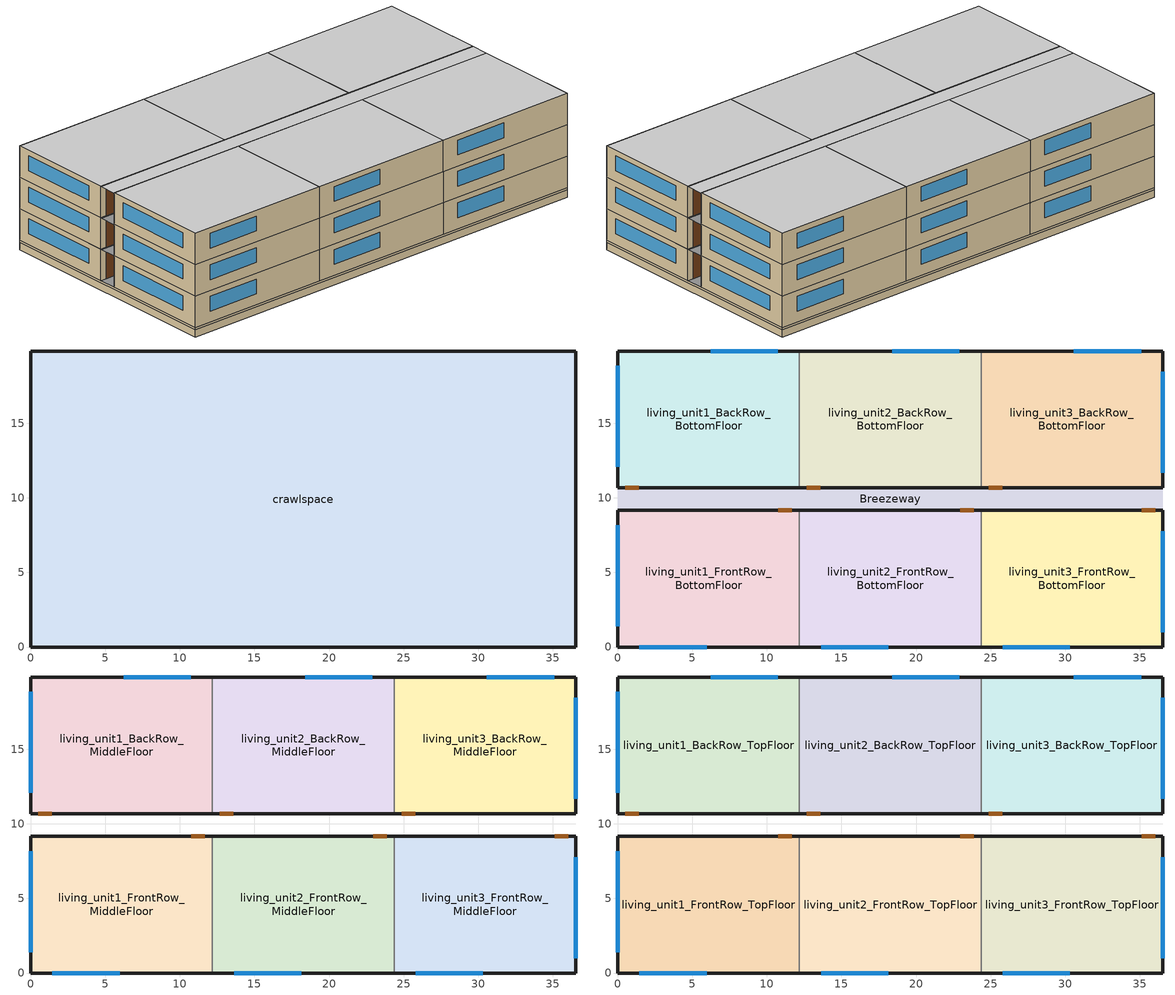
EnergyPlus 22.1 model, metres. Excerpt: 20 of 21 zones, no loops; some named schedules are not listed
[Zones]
crawlspace
 floor ground (Interior Floor): 36.54,0 0,0 0,19.82 36.54,19.82 z-0.61
 wall outside (Crawl Wall): 0,0 36.54,0 36.54,19.84 0,19.84 0,0 z0:0.15
 wall ground (Crawl Wall): 0,0 36.54,0 36.54,19.84 0,19.84 0,0 z-0.61:0
living_unit1_FrontRow_BottomFloor
 floor to crawlspace (Exterior Floor): 12.18,0 0,0 0,9.16 12.18,9.16 z0.15
 wall outside (Exterior Wall): 12.18,9.16 0,9.16 0,0 12.18,0 z0.15:2.74
 wall to living_unit2_FrontRow_BottomFloor (interiorwall): 12.18,0 12.18,9.16 z0.15:2.74
 window (Exterior Window): 1.46,0 5.96,0 / 0,8.16 0,1.41 z1.07:2.29
 door (Exterior Door): 11.68,9.16 10.76,9.16 z0.15:2.29
living_unit2_FrontRow_BottomFloor
 floor to crawlspace (Exterior Floor): 24.36,0 12.18,0 12.18,9.16 24.36,9.16 z0.15
 wall outside (Exterior Wall): 12.18,0 24.36,0 / 24.36,9.16 12.18,9.16 z0.15:2.74
 wall to living_unit3_FrontRow_BottomFloor (interiorwall): 24.36,0 24.36,9.16 z0.15:2.74
 window (Exterior Window): 13.64,0 18.14,0 z1.07:2.29
 door (Exterior Door): 23.86,9.16 22.94,9.16 z0.15:2.29
living_unit3_FrontRow_BottomFloor
 floor to crawlspace (Exterior Floor): 36.54,0 24.36,0 24.36,9.16 36.54,9.16 z0.15
 wall outside (Exterior Wall): 24.36,0 36.54,0 36.54,9.16 24.36,9.16 z0.15:2.74
 window (Exterior Window): 36.54,1 36.54,7.75 / 25.82,0 30.32,0 z1.07:2.29
 door (Exterior Door): 36.04,9.16 35.12,9.16 z0.15:2.29
living_unit1_BackRow_BottomFloor
 floor to crawlspace (Exterior Floor): 12.18,10.68 0,10.68 0,19.84 12.18,19.84 z0.15
 wall outside (Exterior Wall): 12.18,19.84 0,19.84 0,10.68 12.18,10.68 z0.15:2.74
 wall to living_unit2_BackRow_BottomFloor (interiorwall): 12.18,10.68 12.18,19.84 z0.15:2.74
 window (Exterior Window): 10.72,19.84 6.22,19.84 / 0,18.84 0,12.09 z1.07:2.29
 door (Exterior Door): 0.5,10.68 1.41,10.68 z0.15:2.29
living_unit2_BackRow_BottomFloor
 floor to crawlspace (Exterior Floor): 24.36,10.68 12.18,10.68 12.18,19.84 24.36,19.84 z0.15
 wall outside (Exterior Wall): 12.18,10.68 24.36,10.68 / 24.36,19.84 12.18,19.84 z0.15:2.74
 wall to living_unit3_BackRow_BottomFloor (interiorwall): 24.36,10.68 24.36,19.84 z0.15:2.74
 window (Exterior Window): 22.9,19.84 18.4,19.84 z1.07:2.29
 door (Exterior Door): 12.68,10.68 13.59,10.68 z0.15:2.29
living_unit3_BackRow_BottomFloor
 floor to crawlspace (Exterior Floor): 36.54,10.68 24.36,10.68 24.36,19.84 36.54,19.84 z0.15
 wall outside (Exterior Wall): 24.36,10.68 36.54,10.68 36.54,19.84 24.36,19.84 z0.15:2.74
 window (Exterior Window): 36.54,11.68 36.54,18.43 / 35.08,19.84 30.58,19.84 z1.07:2.29
 door (Exterior Door): 24.86,10.68 25.77,10.68 z0.15:2.29
Breezeway
 floor outside (Exterior Floor): 36.54,9.16 0,9.16 0,10.68 36.54,10.68 z0.15; 36.54,9.16 0,9.16 0,10.68 36.54,10.68 z2.74; 36.54,9.16 0,9.16 0,10.68 36.54,10.68 z5.33
 ceiling to attic (Interior Ceiling): 0,9.16 36.54,9.16 36.54,10.68 0,10.68 z7.92
living_unit1_FrontRow_MiddleFloor
 floor to living_unit1_FrontRow_BottomFloor (ceiling-floor-layer): 12.18,0 0,0 0,9.16 12.18,9.16 z2.74
 wall outside (Exterior Wall): 12.18,9.16 0,9.16 0,0 12.18,0 z2.74:5.33
 wall to living_unit2_FrontRow_MiddleFloor (interiorwall): 12.18,0 12.18,9.16 z2.74:5.33
 window (Exterior Window): 1.46,0 5.96,0 / 0,8.16 0,1.41 z3.66:4.88
 door (Exterior Door): 11.68,9.16 10.76,9.16 z2.74:4.88
living_unit2_FrontRow_MiddleFloor
 floor to living_unit2_FrontRow_BottomFloor (ceiling-floor-layer): 24.36,0 12.18,0 12.18,9.16 24.36,9.16 z2.74
 wall outside (Exterior Wall): 12.18,0 24.36,0 / 24.36,9.16 12.18,9.16 z2.74:5.33
 wall to living_unit3_FrontRow_MiddleFloor (interiorwall): 24.36,0 24.36,9.16 z2.74:5.33
 window (Exterior Window): 13.64,0 18.14,0 z3.66:4.88
 door (Exterior Door): 23.86,9.16 22.94,9.16 z2.74:4.88
living_unit3_FrontRow_MiddleFloor
 floor to living_unit3_FrontRow_BottomFloor (ceiling-floor-layer): 36.54,0 24.36,0 24.36,9.16 36.54,9.16 z2.74
 wall outside (Exterior Wall): 24.36,0 36.54,0 36.54,9.16 24.36,9.16 z2.74:5.33
 window (Exterior Window): 36.54,1 36.54,7.75 / 25.82,0 30.32,0 z3.66:4.88
 door (Exterior Door): 36.04,9.16 35.12,9.16 z2.74:4.88
living_unit1_BackRow_MiddleFloor
 floor to living_unit1_BackRow_BottomFloor (ceiling-floor-layer): 12.18,10.68 0,10.68 0,19.84 12.18,19.84 z2.74
 wall outside (Exterior Wall): 12.18,19.84 0,19.84 0,10.68 12.18,10.68 z2.74:5.33
 wall to living_unit2_BackRow_MiddleFloor (interiorwall): 12.18,10.68 12.18,19.84 z2.74:5.33
 window (Exterior Window): 10.72,19.84 6.22,19.84 / 0,18.84 0,12.09 z3.66:4.88
 door (Exterior Door): 0.5,10.68 1.41,10.68 z2.74:4.88
living_unit2_BackRow_MiddleFloor
 floor to living_unit2_BackRow_BottomFloor (ceiling-floor-layer): 24.36,10.68 12.18,10.68 12.18,19.84 24.36,19.84 z2.74
 wall outside (Exterior Wall): 12.18,10.68 24.36,10.68 / 24.36,19.84 12.18,19.84 z2.74:5.33
 wall to living_unit3_BackRow_MiddleFloor (interiorwall): 24.36,10.68 24.36,19.84 z2.74:5.33
 window (Exterior Window): 22.9,19.84 18.4,19.84 z3.66:4.88
 door (Exterior Door): 12.68,10.68 13.59,10.68 z2.74:4.88
living_unit3_BackRow_MiddleFloor
 floor to living_unit3_BackRow_BottomFloor (ceiling-floor-layer): 36.54,10.68 24.36,10.68 24.36,19.84 36.54,19.84 z2.74
 wall outside (Exterior Wall): 24.36,10.68 36.54,10.68 36.54,19.84 24.36,19.84 z2.74:5.33
 window (Exterior Window): 36.54,11.68 36.54,18.43 / 35.08,19.84 30.58,19.84 z3.66:4.88
 door (Exterior Door): 24.86,10.68 25.77,10.68 z2.74:4.88
living_unit3_BackRow_TopFloor
 floor to living_unit3_BackRow_MiddleFloor (ceiling-floor-layer): 36.54,10.68 24.36,10.68 24.36,19.84 36.54,19.84 z5.33
 wall outside (Exterior Wall): 24.36,10.68 36.54,10.68 36.54,19.84 24.36,19.84 z5.33:7.92
 wall to living_unit2_BackRow_TopFloor (interiorwall): 24.36,19.84 24.36,10.68 z5.33:7.92
 window (Exterior Window): 36.54,11.68 36.54,18.43 / 35.08,19.84 30.58,19.84 z6.25:7.47
 door (Exterior Door): 24.86,10.68 25.77,10.68 z5.33:7.47
 ceiling to attic (Interior Ceiling): 24.36,10.68 36.54,10.68 36.54,19.84 24.36,19.84 z7.92
living_unit3_FrontRow_TopFloor
 floor to living_unit3_FrontRow_MiddleFloor (ceiling-floor-layer): 36.54,0 24.36,0 24.36,9.16 36.54,9.16 z5.33
 wall outside (Exterior Wall): 24.36,0 36.54,0 36.54,9.16 24.36,9.16 z5.33:7.92
 wall to living_unit2_FrontRow_TopFloor (interiorwall): 24.36,9.16 24.36,0 z5.33:7.92
 window (Exterior Window): 36.54,1 36.54,7.75 / 25.82,0 30.32,0 z6.25:7.47
 door (Exterior Door): 36.04,9.16 35.12,9.16 z5.33:7.47
 ceiling to attic (Interior Ceiling): 24.36,0 36.54,0 36.54,9.16 24.36,9.16 z7.92
living_unit1_FrontRow_TopFloor
 floor to living_unit1_FrontRow_MiddleFloor (ceiling-floor-layer): 12.18,0 0,0 0,9.16 12.18,9.16 z5.33
 wall outside (Exterior Wall): 12.18,9.16 0,9.16 0,0 12.18,0 z5.33:7.92
 wall to living_unit2_FrontRow_TopFloor (interiorwall): 12.18,0 12.18,9.16 z5.33:7.92
 window (Exterior Window): 1.46,0 5.96,0 / 0,8.16 0,1.41 z6.25:7.47
 door (Exterior Door): 11.68,9.16 10.76,9.16 z5.33:7.47
 ceiling to attic (Interior Ceiling): 0,0 12.18,0 12.18,9.16 0,9.16 z7.92
living_unit2_BackRow_TopFloor
 floor to living_unit2_BackRow_MiddleFloor (ceiling-floor-layer): 24.36,10.68 12.18,10.68 12.18,19.84 24.36,19.84 z5.33
 wall outside (Exterior Wall): 12.18,10.68 24.36,10.68 / 24.36,19.84 12.18,19.84 z5.33:7.92
 wall to living_unit1_BackRow_TopFloor (interiorwall): 12.18,19.84 12.18,10.68 z5.33:7.92
 window (Exterior Window): 22.9,19.84 18.4,19.84 z6.25:7.47
 door (Exterior Door): 12.68,10.68 13.59,10.68 z5.33:7.47
 ceiling to attic (Interior Ceiling): 12.18,10.68 24.36,10.68 24.36,19.84 12.18,19.84 z7.92
living_unit2_FrontRow_TopFloor
 floor to living_unit2_FrontRow_MiddleFloor (ceiling-floor-layer): 24.36,0 12.18,0 12.18,9.16 24.36,9.16 z5.33
 wall outside (Exterior Wall): 12.18,0 24.36,0 / 24.36,9.16 12.18,9.16 z5.33:7.92
 window (Exterior Window): 13.64,0 18.14,0 z6.25:7.47
 door (Exterior Door): 23.86,9.16 22.94,9.16 z5.33:7.47
 ceiling to attic (Interior Ceiling): 12.18,0 24.36,0 24.36,9.16 12.18,9.16 z7.92
living_unit1_BackRow_TopFloor
 floor to living_unit1_BackRow_BottomFloor (ceiling-floor-layer): 12.18,10.68 0,10.68 0,19.84 12.18,19.84 z5.33
 wall outside (Exterior Wall): 12.18,19.84 0,19.84 0,10.68 12.18,10.68 z5.33:7.92
 window (Exterior Window): 10.72,19.84 6.22,19.84 / 0,18.84 0,12.09 z6.25:7.47
 door (Exterior Door): 0.5,10.68 1.41,10.68 z5.33:7.47
 ceiling to attic (Interior Ceiling): 0,10.68 12.18,10.68 12.18,19.84 0,19.84 z7.92
[Building]
US+MF+CZ7+elecres+crawlspace+IECC_2021: North Axis {deg}=0; Terrain=Suburbs; Loads Convergence Tolerance Value {W}=0.04; Temperature Convergence Tolerance Value {deltaC}=0.4; Solar Distribution=FullExterior; Maximum Number of Warmup Days=25; Minimum Number of Warmup Days=6
[Site:WaterMainsTemperature]
Calculation Method=Correlation; Annual Average Outdoor Air Temperature {C}=3.29167; Maximum Difference In Monthly Average Outdoor Air Temperatures {deltaC}=36.6
[Site:Location]
Location=Montreal-Trudeau.Intl.AP_QC_CAN Design_Conditions; Latitude {N+ S-}=45.47; Longitude {W- E+}=-73.75; Time Zone Relative to GMT {GMT+/-}=-5; Elevation {m}=36
[SizingPeriod:DesignDay]
Montreal-Trudeau.Intl.AP Ann Hum_n 99.6% Condns DP=>MCDB: Month=1; Day of Month=21; Day Type=WinterDesignDay; Maximum Dry-Bulb Temperature {C}=-22.1; Daily Dry-Bulb Temperature Range {C}=0; Dry-Bulb Temperature Range Modifier Type=DefaultMultipliers; Humidity Condition Type=Dewpoint; Dewpoint at Maximum Dry-Bulb {C}=-29.5; Barometric Pressure {Pa}=100893; Wind Speed {m/s} design conditions vs. traditional 6.71 m/s (15 mph)=4.3; Wind Direction {Degrees; N=0, S=180}=260; Rain {Yes/No}=No; Snow on ground {Yes/No}=No; Daylight Savings Time Indicator=No; Solar Model Indicator=ASHRAEClearSky; Clearness {0.0 to 1.1}=0
[Material]
Name | Roughness | Thickness {m} | Conductivity {W/m-K} | Density {kg/m3} | Specific Heat {J/kg-K} | Thermal Absorptance | Solar Absorptance | Visible Absorptance
sheathing_consol_layer | Rough | 0.031115 | 0.035329 | 20.1 | 1465.415
ceil_consol_layer | Rough | 0.566491 | 0.0617176 | 41.9286 | 776.251
floor_consol_layer | Rough | 0.28575 | 0.0499577 | 55.074 | 916.9311
wall_consol_layer | Rough | 0.1397 | 0.057165 | 120.801 | 1036.26
Concrete_4in | Rough | 0.101498 | 1.312098 | 2242.8 | 465.2
syn_stucco | MediumSmooth | 0.003048 | 8.65E-02 | 400 | 878.64
Drywall_1/2in | MediumSmooth | 0.0127 | 0.16009 | 800.923 | 1087.84
OSB_5/8in | MediumSmooth | 0.015875 | 0.1163 | 544.627 | 1213.36
OSB_7/16in | MediumSmooth | 0.0111125 | 0.1163 | 544.627 | 1213.36
Plywood_3/4in | Rough | 0.01905 | 0.115458 | 544.68 | 674.54 | 0.9 | 0.7 | 0.7
Lumber_2x4 | Rough | 0.0890016 | 0.115458 | 512.64 | 767.58 | 0.9 | 0.7 | 0.7
Carpet_n_pad | MediumSmooth | 0.0254001 | 0.0601314 | 32.0369 | 836.8 | 0.9 | 0.7 | 0.7
door_const | Smooth | 0.0422696 | 0.0720096 | 512.64 | 767.58
[Construction]
Exterior Wall: syn_stucco, sheathing_consol_layer, OSB_7/16in, wall_consol_layer, Drywall_1/2in
ceiling-floor-layer: Lumber_2x4
Exterior Floor: floor_consol_layer, Plywood_3/4in, Carpet_n_pad
Interior Floor: Plywood_3/4in, Carpet_n_pad
Interior Ceiling: ceil_consol_layer, Drywall_1/2in
interiorwall: Drywall_1/2in, OSB_5/8in, Drywall_1/2in
Exterior Window: Glass
Exterior Door: door_const
window_w_blinds: Glass, int_blind
crawl wall: Concrete_4in
[WindowMaterial:SimpleGlazingSystem]
Glass: U-Factor {W/m2-K}=1.70358; Solar Heat Gain Coefficient=0.3344; Visible Transmittance=0.88
[WindowMaterial:Blind]
int_blind: Slat Orientation=Horizontal; Slat Width {m}=0.025; Slat Separation {m}=0.01875; Slat Thickness {m}=0.001; Slat Angle {deg}=45; Slat Conductivity {W/m-K}=221; Slat Beam Solar Transmittance=0; Front Side Slat Beam Solar Reflectance=0.5; Back Side Slat Beam Solar Reflectance=0.5; Slat Diffuse Solar Transmittance=0; Front Side Slat Diffuse Solar Reflectance=0.5; Back Side Slat Diffuse Solar Reflectance=0.5; Slat Beam Visible Transmittance=0; Front Side Slat Beam Visible Reflectance=0.5; Back Side Slat Beam Visible Reflectance=0.5; Slat Diffuse Visible Transmittance=0; Front Side Slat Diffuse Visible Reflectance=0.5; Back Side Slat Diffuse Visible Reflectance=0.5; Slat Infrared Hemispherical Transmittance=0; Front Side Slat Infrared Hemispherical Emissivity=0.9; Back Side Slat Infrared Hemispherical Emissivity=0.9; Blind to Glass Distance {m}=0.05; Blind Top Opening Multiplier=0.5; Blind Bottom Opening Multiplier=0.5; Blind Left Side Opening Multiplier=0.5; Blind Right Side Opening Multiplier=0.5
[Zone] Multiplier=1
crawlspace; Breezeway; living_unit1_FrontRow_BottomFloor; living_unit2_FrontRow_BottomFloor; living_unit3_FrontRow_BottomFloor; living_unit1_BackRow_BottomFloor; living_unit2_BackRow_BottomFloor; living_unit3_BackRow_BottomFloor; living_unit1_FrontRow_MiddleFloor; living_unit2_FrontRow_MiddleFloor; living_unit3_FrontRow_MiddleFloor; living_unit1_BackRow_MiddleFloor; living_unit2_BackRow_MiddleFloor; living_unit3_BackRow_MiddleFloor; living_unit3_BackRow_TopFloor; living_unit3_FrontRow_TopFloor; living_unit1_FrontRow_TopFloor; living_unit2_BackRow_TopFloor; living_unit2_FrontRow_TopFloor; living_unit1_BackRow_TopFloor
[WindowShadingControl] Shading Type=InteriorBlind; Construction with Shading=window_w_blinds; Shading Control Type=OnIfScheduleAllows; Schedule=shading_2012iecc; Shading Control Is Scheduled=Yes; Glare Control Is Active=No; Multiple Surface Control Type=Sequential
Name | Zone | Fenestration Surface 1 | Fenestration Surface 2 | Fenestration Surface 3
Shades-living_unit1_FRONTROW_BOTTOMFLOOR | LIVING_UNIT1_FRONTROW_BOTTOMFLOOR | Window_ldf_unit1_FrontRow_BottomFloor
Shades-living_unit2_FRONTROW_BOTTOMFLOOR | LIVING_UNIT2_FRONTROW_BOTTOMFLOOR | Window_ldf_unit2_FrontRow_BottomFloor
Shades-living_unit3_FRONTROW_BOTTOMFLOOR | LIVING_UNIT3_FRONTROW_BOTTOMFLOOR | Window_sdr_unit3_FrontRow_BottomFloor | Window_sdl_unit3_FrontRow_BottomFloor | Window_ldf_unit3_FrontRow_BottomFloor
Shades-living_unit1_BACKROW_BOTTOMFLOOR | LIVING_UNIT1_BACKROW_BOTTOMFLOOR | Window_ldb_unit1_BackRow_BottomFloor
Shades-living_unit2_BACKROW_BOTTOMFLOOR | LIVING_UNIT2_BACKROW_BOTTOMFLOOR | Window_ldb_unit2_BackRow_BottomFloor
Shades-living_unit3_BACKROW_BOTTOMFLOOR | LIVING_UNIT3_BACKROW_BOTTOMFLOOR | Window_sdr_unit3_BackRow_BottomFloor | Window_sdl_unit3_BackRow_BottomFloor | Window_ldb_unit3_BackRow_BottomFloor
Shades-living_unit1_FRONTROW_MIDDLEFLOOR | LIVING_UNIT1_FRONTROW_MIDDLEFLOOR | Window_ldf_unit1_FrontRow_MiddleFloor
Shades-living_unit2_FRONTROW_MIDDLEFLOOR | LIVING_UNIT2_FRONTROW_MIDDLEFLOOR | Window_ldf_unit2_FrontRow_MiddleFloor
Shades-living_unit3_FrontRow_MiddleFloor | LIVING_UNIT3_FrontRow_MiddleFloor | Window_sdr_unit3_FrontRow_MiddleFloor | Window_sdl_unit3_FrontRow_MiddleFloor | Window_ldf_unit3_FrontRow_MiddleFloor
Shades-living_unit1_BackRow_MiddleFloor | LIVING_UNIT1_BackRow_MiddleFloor | Window_ldb_unit1_BackRow_MiddleFloor
Shades-living_unit2_BackRow_MiddleFloor | LIVING_UNIT2_BackRow_MiddleFloor | Window_ldb_unit2_BackRow_MiddleFloor
Shades-living_unit3_BackRow_MiddleFloor | LIVING_UNIT3_BackRow_MiddleFloor | Window_sdr_unit3_BackRow_MiddleFloor | Window_sdl_unit3_BackRow_MiddleFloor | Window_ldb_unit3_BackRow_MiddleFloor
Shades-living_unit1_FrontRow_TopFloor | LIVING_UNIT1_FrontRow_TopFloor | Window_ldf_unit1_FrontRow_TopFloor
Shades-living_unit2_FrontRow_TopFloor | LIVING_UNIT2_FrontRow_TopFloor | Window_ldf_unit2_FrontRow_TopFloor
Shades-living_unit3_FrontRow_TopFloor | LIVING_UNIT3_FrontRow_TopFloor | Window_sdr_unit3_FrontRow_TopFloor | Window_sdl_unit3_FrontRow_TopFloor | Window_ldf_unit3_FrontRow_TopFloor
Shades-living_unit1_BackRow_TopFloor | LIVING_UNIT1_BackRow_TopFloor | Window_ldb_unit1_BackRow_TopFloor
Shades-living_unit2_BackRow_TopFloor | LIVING_UNIT2_BackRow_TopFloor | Window_ldb_unit2_BackRow_TopFloor
Shades-living_unit3_BackRow_TopFloor | LIVING_UNIT3_BackRow_TopFloor | Window_sdr_unit3_BackRow_TopFloor | Window_sdl_unit3_BackRow_TopFloor | Window_ldb_unit3_BackRow_TopFloor
[ElectricEquipment]
Name | Zone or ZoneList or Space or SpaceList | Schedule | Design Level Calculation Method | Design Level {W} | Fraction Latent | Fraction Radiant | Fraction Lost | Watts per Zone Floor Area {W/m2}
dishwasher1_FrontRow_BottomFloor | living_unit1_FrontRow_BottomFloor | DishWasher | EquipmentLevel | 54.7543 | 0.15 | 0.6 | 0.25
refrigerator1_FrontRow_BottomFloor | living_unit1_FrontRow_BottomFloor | Refrigerator | EquipmentLevel | 91.0576 | 0 | 1 | 0
clotheswasher1_FrontRow_BottomFloor | living_unit1_FrontRow_BottomFloor | ClothesWasher | EquipmentLevel | 23.732 | 0 | 0.8 | 0.2
electric_dryer1_FrontRow_BottomFloor | living_unit1_FrontRow_BottomFloor | ClothesDryer | EquipmentLevel | 177.596 | 0.05 | 0.15 | 0.8
electric_range1_FrontRow_BottomFloor | living_unit1_FrontRow_BottomFloor | CookingRange | EquipmentLevel | 206.727 | 0.3 | 0.4 | 0.3
television1_FrontRow_BottomFloor | living_unit1_FrontRow_BottomFloor | InteriorLighting | EquipmentLevel | 0 | 0 | 1 | 0
electric_mels1_FrontRow_BottomFloor | living_unit1_FrontRow_BottomFloor | MiscPlugLoad | EquipmentLevel | 440.553 | 0.06 | 0.69 | 0.25
IECC_Adj1_FrontRow_BottomFloor | living_unit1_FrontRow_BottomFloor | MiscPlugLoad | Watts/Area |  | 0.062439 | 0.411909 | 0.251045 | 0.262109
dishwasher2_FrontRow_BottomFloor | living_unit2_FrontRow_BottomFloor | DishWasher | EquipmentLevel | 54.7543 | 0.15 | 0.6 | 0.25
refrigerator2_FrontRow_BottomFloor | living_unit2_FrontRow_BottomFloor | Refrigerator | EquipmentLevel | 91.0576 | 0 | 1 | 0
clotheswasher2_FrontRow_BottomFloor | living_unit2_FrontRow_BottomFloor | ClothesWasher | EquipmentLevel | 23.732 | 0 | 0.8 | 0.2
electric_dryer2_FrontRow_BottomFloor | living_unit2_FrontRow_BottomFloor | ClothesDryer | EquipmentLevel | 177.596 | 0.05 | 0.15 | 0.8
electric_range2_FrontRow_BottomFloor | living_unit2_FrontRow_BottomFloor | CookingRange | EquipmentLevel | 206.727 | 0.3 | 0.4 | 0.3
television2_FrontRow_BottomFloor | living_unit2_FrontRow_BottomFloor | InteriorLighting | EquipmentLevel | 0 | 0 | 1 | 0
electric_mels2_FrontRow_BottomFloor | living_unit2_FrontRow_BottomFloor | MiscPlugLoad | EquipmentLevel | 440.553 | 0.06 | 0.69 | 0.25
IECC_Adj2_FrontRow_BottomFloor | living_unit2_FrontRow_BottomFloor | MiscPlugLoad | Watts/Area |  | 0.062439 | 0.411909 | 0.251045 | 0.262109
dishwasher3_FrontRow_BottomFloor | living_unit3_FrontRow_BottomFloor | DishWasher | EquipmentLevel | 54.7543 | 0.15 | 0.6 | 0.25
refrigerator3_FrontRow_BottomFloor | living_unit3_FrontRow_BottomFloor | Refrigerator | EquipmentLevel | 91.0576 | 0 | 1 | 0
clotheswasher3_FrontRow_BottomFloor | living_unit3_FrontRow_BottomFloor | ClothesWasher | EquipmentLevel | 23.732 | 0 | 0.8 | 0.2
electric_dryer3_FrontRow_BottomFloor | living_unit3_FrontRow_BottomFloor | ClothesDryer | EquipmentLevel | 177.596 | 0.05 | 0.15 | 0.8
electric_range3_FrontRow_BottomFloor | living_unit3_FrontRow_BottomFloor | CookingRange | EquipmentLevel | 206.727 | 0.3 | 0.4 | 0.3
television3_FrontRow_BottomFloor | living_unit3_FrontRow_BottomFloor | InteriorLighting | EquipmentLevel | 0 | 0 | 1 | 0
electric_mels3_FrontRow_BottomFloor | living_unit3_FrontRow_BottomFloor | MiscPlugLoad | EquipmentLevel | 440.553 | 0.06 | 0.69 | 0.25
IECC_Adj3_FrontRow_BottomFloor | living_unit3_FrontRow_BottomFloor | MiscPlugLoad | Watts/Area |  | 0.062439 | 0.411909 | 0.251045 | 0.262109
dishwasher1_BackRow_BottomFloor | living_unit1_BackRow_BottomFloor | DishWasher | EquipmentLevel | 54.7543 | 0.15 | 0.6 | 0.25
refrigerator1_BackRow_BottomFloor | living_unit1_BackRow_BottomFloor | Refrigerator | EquipmentLevel | 91.0576 | 0 | 1 | 0
clotheswasher1_BackRow_BottomFloor | living_unit1_BackRow_BottomFloor | ClothesWasher | EquipmentLevel | 23.732 | 0 | 0.8 | 0.2
electric_dryer1_BackRow_BottomFloor | living_unit1_BackRow_BottomFloor | ClothesDryer | EquipmentLevel | 177.596 | 0.05 | 0.15 | 0.8
electric_range1_BackRow_BottomFloor | living_unit1_BackRow_BottomFloor | CookingRange | EquipmentLevel | 206.727 | 0.3 | 0.4 | 0.3
television1_BackRow_BottomFloor | living_unit1_BackRow_BottomFloor | InteriorLighting | EquipmentLevel | 0 | 0 | 1 | 0
electric_mels1_BackRow_BottomFloor | living_unit1_BackRow_BottomFloor | MiscPlugLoad | EquipmentLevel | 440.553 | 0.06 | 0.69 | 0.25
IECC_Adj1_BackRow_BottomFloor | living_unit1_BackRow_BottomFloor | MiscPlugLoad | Watts/Area |  | 0.062439 | 0.411909 | 0.251045 | 0.262109
dishwasher2_BackRow_BottomFloor | living_unit2_BackRow_BottomFloor | DishWasher | EquipmentLevel | 54.7543 | 0.15 | 0.6 | 0.25
refrigerator2_BackRow_BottomFloor | living_unit2_BackRow_BottomFloor | Refrigerator | EquipmentLevel | 91.0576 | 0 | 1 | 0
clotheswasher2_BackRow_BottomFloor | living_unit2_BackRow_BottomFloor | ClothesWasher | EquipmentLevel | 23.732 | 0 | 0.8 | 0.2
electric_dryer2_BackRow_BottomFloor | living_unit2_BackRow_BottomFloor | ClothesDryer | EquipmentLevel | 177.596 | 0.05 | 0.15 | 0.8
electric_range2_BackRow_BottomFloor | living_unit2_BackRow_BottomFloor | CookingRange | EquipmentLevel | 206.727 | 0.3 | 0.4 | 0.3
television2_BackRow_BottomFloor | living_unit2_BackRow_BottomFloor | InteriorLighting | EquipmentLevel | 0 | 0 | 1 | 0
electric_mels2_BackRow_BottomFloor | living_unit2_BackRow_BottomFloor | MiscPlugLoad | EquipmentLevel | 440.553 | 0.06 | 0.69 | 0.25
IECC_Adj2_BackRow_BottomFloor | living_unit2_BackRow_BottomFloor | MiscPlugLoad | Watts/Area |  | 0.062439 | 0.411909 | 0.251045 | 0.262109
dishwasher3_BackRow_BottomFloor | living_unit3_BackRow_BottomFloor | DishWasher | EquipmentLevel | 54.7543 | 0.15 | 0.6 | 0.25
refrigerator3_BackRow_BottomFloor | living_unit3_BackRow_BottomFloor | Refrigerator | EquipmentLevel | 91.0576 | 0 | 1 | 0
clotheswasher3_BackRow_BottomFloor | living_unit3_BackRow_BottomFloor | ClothesWasher | EquipmentLevel | 23.732 | 0 | 0.8 | 0.2
electric_dryer3_BackRow_BottomFloor | living_unit3_BackRow_BottomFloor | ClothesDryer | EquipmentLevel | 177.596 | 0.05 | 0.15 | 0.8
electric_range3_BackRow_BottomFloor | living_unit3_BackRow_BottomFloor | CookingRange | EquipmentLevel | 206.727 | 0.3 | 0.4 | 0.3
television3_BackRow_BottomFloor | living_unit3_BackRow_BottomFloor | InteriorLighting | EquipmentLevel | 0 | 0 | 1 | 0
electric_mels3_BackRow_BottomFloor | living_unit3_BackRow_BottomFloor | MiscPlugLoad | EquipmentLevel | 440.553 | 0.06 | 0.69 | 0.25
IECC_Adj3_BackRow_BottomFloor | living_unit3_BackRow_BottomFloor | MiscPlugLoad | Watts/Area |  | 0.062439 | 0.411909 | 0.251045 | 0.262109
dishwasher1_FrontRow_MiddleFloor | living_unit1_FrontRow_MiddleFloor | DishWasher | EquipmentLevel | 54.7543 | 0.15 | 0.6 | 0.25
refrigerator1_FrontRow_MiddleFloor | living_unit1_FrontRow_MiddleFloor | Refrigerator | EquipmentLevel | 91.0576 | 0 | 1 | 0
clotheswasher1_FrontRow_MiddleFloor | living_unit1_FrontRow_MiddleFloor | ClothesWasher | EquipmentLevel | 23.732 | 0 | 0.8 | 0.2
electric_dryer1_FrontRow_MiddleFloor | living_unit1_FrontRow_MiddleFloor | ClothesDryer | EquipmentLevel | 177.596 | 0.05 | 0.15 | 0.8
electric_range1_FrontRow_MiddleFloor | living_unit1_FrontRow_MiddleFloor | CookingRange | EquipmentLevel | 206.727 | 0.3 | 0.4 | 0.3
television1_FrontRow_MiddleFloor | living_unit1_FrontRow_MiddleFloor | InteriorLighting | EquipmentLevel | 0 | 0 | 1 | 0
electric_mels1_FrontRow_MiddleFloor | living_unit1_FrontRow_MiddleFloor | MiscPlugLoad | EquipmentLevel | 440.553 | 0.06 | 0.69 | 0.25
IECC_Adj1_FrontRow_MiddleFloor | living_unit1_FrontRow_MiddleFloor | MiscPlugLoad | Watts/Area |  | 0.062439 | 0.411909 | 0.251045 | 0.262109
dishwasher2_FrontRow_MiddleFloor | living_unit2_FrontRow_MiddleFloor | DishWasher | EquipmentLevel | 54.7543 | 0.15 | 0.6 | 0.25
refrigerator2_FrontRow_MiddleFloor | living_unit2_FrontRow_MiddleFloor | Refrigerator | EquipmentLevel | 91.0576 | 0 | 1 | 0
clotheswasher2_FrontRow_MiddleFloor | living_unit2_FrontRow_MiddleFloor | ClothesWasher | EquipmentLevel | 23.732 | 0 | 0.8 | 0.2
electric_dryer2_FrontRow_MiddleFloor | living_unit2_FrontRow_MiddleFloor | ClothesDryer | EquipmentLevel | 177.596 | 0.05 | 0.15 | 0.8
electric_range2_FrontRow_MiddleFloor | living_unit2_FrontRow_MiddleFloor | CookingRange | EquipmentLevel | 206.727 | 0.3 | 0.4 | 0.3
television2_FrontRow_MiddleFloor | living_unit2_FrontRow_MiddleFloor | InteriorLighting | EquipmentLevel | 0 | 0 | 1 | 0
electric_mels2_FrontRow_MiddleFloor | living_unit2_FrontRow_MiddleFloor | MiscPlugLoad | EquipmentLevel | 440.553 | 0.06 | 0.69 | 0.25
IECC_Adj2_FrontRow_MiddleFloor | living_unit2_FrontRow_MiddleFloor | MiscPlugLoad | Watts/Area |  | 0.062439 | 0.411909 | 0.251045 | 0.262109
dishwasher3_FrontRow_MiddleFloor | living_unit3_FrontRow_MiddleFloor | DishWasher | EquipmentLevel | 54.7543 | 0.15 | 0.6 | 0.25
refrigerator3_FrontRow_MiddleFloor | living_unit3_FrontRow_MiddleFloor | Refrigerator | EquipmentLevel | 91.0576 | 0 | 1 | 0
clotheswasher3_FrontRow_MiddleFloor | living_unit3_FrontRow_MiddleFloor | ClothesWasher | EquipmentLevel | 23.732 | 0 | 0.8 | 0.2
electric_dryer3_FrontRow_MiddleFloor | living_unit3_FrontRow_MiddleFloor | ClothesDryer | EquipmentLevel | 177.596 | 0.05 | 0.15 | 0.8
electric_range3_FrontRow_MiddleFloor | living_unit3_FrontRow_MiddleFloor | CookingRange | EquipmentLevel | 206.727 | 0.3 | 0.4 | 0.3
television3_FrontRow_MiddleFloor | living_unit3_FrontRow_MiddleFloor | InteriorLighting | EquipmentLevel | 0 | 0 | 1 | 0
electric_mels3_FrontRow_MiddleFloor | living_unit3_FrontRow_MiddleFloor | MiscPlugLoad | EquipmentLevel | 440.553 | 0.06 | 0.69 | 0.25
IECC_Adj3_FrontRow_MiddleFloor | living_unit3_FrontRow_MiddleFloor | MiscPlugLoad | Watts/Area |  | 0.062439 | 0.411909 | 0.251045 | 0.262109
dishwasher1_BackRow_MiddleFloor | living_unit1_BackRow_MiddleFloor | DishWasher | EquipmentLevel | 54.7543 | 0.15 | 0.6 | 0.25
refrigerator1_BackRow_MiddleFloor | living_unit1_BackRow_MiddleFloor | Refrigerator | EquipmentLevel | 91.0576 | 0 | 1 | 0
clotheswasher1_BackRow_MiddleFloor | living_unit1_BackRow_MiddleFloor | ClothesWasher | EquipmentLevel | 23.732 | 0 | 0.8 | 0.2
electric_dryer1_BackRow_MiddleFloor | living_unit1_BackRow_MiddleFloor | ClothesDryer | EquipmentLevel | 177.596 | 0.05 | 0.15 | 0.8
electric_range1_BackRow_MiddleFloor | living_unit1_BackRow_MiddleFloor | CookingRange | EquipmentLevel | 206.727 | 0.3 | 0.4 | 0.3
television1_BackRow_MiddleFloor | living_unit1_BackRow_MiddleFloor | InteriorLighting | EquipmentLevel | 0 | 0 | 1 | 0
electric_mels1_BackRow_MiddleFloor | living_unit1_BackRow_MiddleFloor | MiscPlugLoad | EquipmentLevel | 440.553 | 0.06 | 0.69 | 0.25
IECC_Adj1_BackRow_MiddleFloor | living_unit1_BackRow_MiddleFloor | MiscPlugLoad | Watts/Area |  | 0.062439 | 0.411909 | 0.251045 | 0.262109
dishwasher2_BackRow_MiddleFloor | living_unit2_BackRow_MiddleFloor | DishWasher | EquipmentLevel | 54.7543 | 0.15 | 0.6 | 0.25
refrigerator2_BackRow_MiddleFloor | living_unit2_BackRow_MiddleFloor | Refrigerator | EquipmentLevel | 91.0576 | 0 | 1 | 0
clotheswasher2_BackRow_MiddleFloor | living_unit2_BackRow_MiddleFloor | ClothesWasher | EquipmentLevel | 23.732 | 0 | 0.8 | 0.2
electric_dryer2_BackRow_MiddleFloor | living_unit2_BackRow_MiddleFloor | ClothesDryer | EquipmentLevel | 177.596 | 0.05 | 0.15 | 0.8
electric_range2_BackRow_MiddleFloor | living_unit2_BackRow_MiddleFloor | CookingRange | EquipmentLevel | 206.727 | 0.3 | 0.4 | 0.3
television2_BackRow_MiddleFloor | living_unit2_BackRow_MiddleFloor | InteriorLighting | EquipmentLevel | 0 | 0 | 1 | 0
electric_mels2_BackRow_MiddleFloor | living_unit2_BackRow_MiddleFloor | MiscPlugLoad | EquipmentLevel | 440.553 | 0.06 | 0.69 | 0.25
IECC_Adj2_BackRow_MiddleFloor | living_unit2_BackRow_MiddleFloor | MiscPlugLoad | Watts/Area |  | 0.062439 | 0.411909 | 0.251045 | 0.262109
dishwasher3_BackRow_MiddleFloor | living_unit3_BackRow_MiddleFloor | DishWasher | EquipmentLevel | 54.7543 | 0.15 | 0.6 | 0.25
refrigerator3_BackRow_MiddleFloor | living_unit3_BackRow_MiddleFloor | Refrigerator | EquipmentLevel | 91.0576 | 0 | 1 | 0
clotheswasher3_BackRow_MiddleFloor | living_unit3_BackRow_MiddleFloor | ClothesWasher | EquipmentLevel | 23.732 | 0 | 0.8 | 0.2
electric_dryer3_BackRow_MiddleFloor | living_unit3_BackRow_MiddleFloor | ClothesDryer | EquipmentLevel | 177.596 | 0.05 | 0.15 | 0.8
electric_range3_BackRow_MiddleFloor | living_unit3_BackRow_MiddleFloor | CookingRange | EquipmentLevel | 206.727 | 0.3 | 0.4 | 0.3
television3_BackRow_MiddleFloor | living_unit3_BackRow_MiddleFloor | InteriorLighting | EquipmentLevel | 0 | 0 | 1 | 0
electric_mels3_BackRow_MiddleFloor | living_unit3_BackRow_MiddleFloor | MiscPlugLoad | EquipmentLevel | 440.553 | 0.06 | 0.69 | 0.25
IECC_Adj3_BackRow_MiddleFloor | living_unit3_BackRow_MiddleFloor | MiscPlugLoad | Watts/Area |  | 0.062439 | 0.411909 | 0.251045 | 0.262109
dishwasher1_FrontRow_TopFloor | living_unit1_FrontRow_TopFloor | DishWasher | EquipmentLevel | 54.7543 | 0.15 | 0.6 | 0.25
refrigerator1_FrontRow_TopFloor | living_unit1_FrontRow_TopFloor | Refrigerator | EquipmentLevel | 91.0576 | 0 | 1 | 0
clotheswasher1_FrontRow_TopFloor | living_unit1_FrontRow_TopFloor | ClothesWasher | EquipmentLevel | 23.732 | 0 | 0.8 | 0.2
electric_dryer1_FrontRow_TopFloor | living_unit1_FrontRow_TopFloor | ClothesDryer | EquipmentLevel | 177.596 | 0.05 | 0.15 | 0.8
electric_range1_FrontRow_TopFloor | living_unit1_FrontRow_TopFloor | CookingRange | EquipmentLevel | 206.727 | 0.3 | 0.4 | 0.3
television1_FrontRow_TopFloor | living_unit1_FrontRow_TopFloor | InteriorLighting | EquipmentLevel | 0 | 0 | 1 | 0
electric_mels1_FrontRow_TopFloor | living_unit1_FrontRow_TopFloor | MiscPlugLoad | EquipmentLevel | 440.553 | 0.06 | 0.69 | 0.25
IECC_Adj1_FrontRow_TopFloor | living_unit1_FrontRow_TopFloor | MiscPlugLoad | Watts/Area |  | 0.062439 | 0.411909 | 0.251045 | 0.262109
dishwasher2_FrontRow_TopFloor | living_unit2_FrontRow_TopFloor | DishWasher | EquipmentLevel | 54.7543 | 0.15 | 0.6 | 0.25
refrigerator2_FrontRow_TopFloor | living_unit2_FrontRow_TopFloor | Refrigerator | EquipmentLevel | 91.0576 | 0 | 1 | 0
clotheswasher2_FrontRow_TopFloor | living_unit2_FrontRow_TopFloor | ClothesWasher | EquipmentLevel | 23.732 | 0 | 0.8 | 0.2
electric_dryer2_FrontRow_TopFloor | living_unit2_FrontRow_TopFloor | ClothesDryer | EquipmentLevel | 177.596 | 0.05 | 0.15 | 0.8
electric_range2_FrontRow_TopFloor | living_unit2_FrontRow_TopFloor | CookingRange | EquipmentLevel | 206.727 | 0.3 | 0.4 | 0.3
television2_FrontRow_TopFloor | living_unit2_FrontRow_TopFloor | InteriorLighting | EquipmentLevel | 0 | 0 | 1 | 0
electric_mels2_FrontRow_TopFloor | living_unit2_FrontRow_TopFloor | MiscPlugLoad | EquipmentLevel | 440.553 | 0.06 | 0.69 | 0.25
IECC_Adj2_FrontRow_TopFloor | living_unit2_FrontRow_TopFloor | MiscPlugLoad | Watts/Area |  | 0.062439 | 0.411909 | 0.251045 | 0.262109
dishwasher3_FrontRow_TopFloor | living_unit3_FrontRow_TopFloor | DishWasher | EquipmentLevel | 54.7543 | 0.15 | 0.6 | 0.25
refrigerator3_FrontRow_TopFloor | living_unit3_FrontRow_TopFloor | Refrigerator | EquipmentLevel | 91.0576 | 0 | 1 | 0
clotheswasher3_FrontRow_TopFloor | living_unit3_FrontRow_TopFloor | ClothesWasher | EquipmentLevel | 23.732 | 0 | 0.8 | 0.2
electric_dryer3_FrontRow_TopFloor | living_unit3_FrontRow_TopFloor | ClothesDryer | EquipmentLevel | 177.596 | 0.05 | 0.15 | 0.8
electric_range3_FrontRow_TopFloor | living_unit3_FrontRow_TopFloor | CookingRange | EquipmentLevel | 206.727 | 0.3 | 0.4 | 0.3
television3_FrontRow_TopFloor | living_unit3_FrontRow_TopFloor | InteriorLighting | EquipmentLevel | 0 | 0 | 1 | 0
electric_mels3_FrontRow_TopFloor | living_unit3_FrontRow_TopFloor | MiscPlugLoad | EquipmentLevel | 440.553 | 0.06 | 0.69 | 0.25
IECC_Adj3_FrontRow_TopFloor | living_unit3_FrontRow_TopFloor | MiscPlugLoad | Watts/Area |  | 0.062439 | 0.411909 | 0.251045 | 0.262109
dishwasher1_BackRow_TopFloor | living_unit1_BackRow_TopFloor | DishWasher | EquipmentLevel | 54.7543 | 0.15 | 0.6 | 0.25
refrigerator1_BackRow_TopFloor | living_unit1_BackRow_TopFloor | Refrigerator | EquipmentLevel | 91.0576 | 0 | 1 | 0
clotheswasher1_BackRow_TopFloor | living_unit1_BackRow_TopFloor | ClothesWasher | EquipmentLevel | 23.732 | 0 | 0.8 | 0.2
electric_dryer1_BackRow_TopFloor | living_unit1_BackRow_TopFloor | ClothesDryer | EquipmentLevel | 177.596 | 0.05 | 0.15 | 0.8
electric_range1_BackRow_TopFloor | living_unit1_BackRow_TopFloor | CookingRange | EquipmentLevel | 206.727 | 0.3 | 0.4 | 0.3
television1_BackRow_TopFloor | living_unit1_BackRow_TopFloor | InteriorLighting | EquipmentLevel | 0 | 0 | 1 | 0
electric_mels1_BackRow_TopFloor | living_unit1_BackRow_TopFloor | MiscPlugLoad | EquipmentLevel | 440.553 | 0.06 | 0.69 | 0.25
IECC_Adj1_BackRow_TopFloor | living_unit1_BackRow_TopFloor | MiscPlugLoad | Watts/Area |  | 0.062439 | 0.411909 | 0.251045 | 0.262109
dishwasher2_BackRow_TopFloor | living_unit2_BackRow_TopFloor | DishWasher | EquipmentLevel | 54.7543 | 0.15 | 0.6 | 0.25
refrigerator2_BackRow_TopFloor | living_unit2_BackRow_TopFloor | Refrigerator | EquipmentLevel | 91.0576 | 0 | 1 | 0
clotheswasher2_BackRow_TopFloor | living_unit2_BackRow_TopFloor | ClothesWasher | EquipmentLevel | 23.732 | 0 | 0.8 | 0.2
electric_dryer2_BackRow_TopFloor | living_unit2_BackRow_TopFloor | ClothesDryer | EquipmentLevel | 177.596 | 0.05 | 0.15 | 0.8
electric_range2_BackRow_TopFloor | living_unit2_BackRow_TopFloor | CookingRange | EquipmentLevel | 206.727 | 0.3 | 0.4 | 0.3
television2_BackRow_TopFloor | living_unit2_BackRow_TopFloor | InteriorLighting | EquipmentLevel | 0 | 0 | 1 | 0
electric_mels2_BackRow_TopFloor | living_unit2_BackRow_TopFloor | MiscPlugLoad | EquipmentLevel | 440.553 | 0.06 | 0.69 | 0.25
IECC_Adj2_BackRow_TopFloor | living_unit2_BackRow_TopFloor | MiscPlugLoad | Watts/Area |  | 0.062439 | 0.411909 | 0.251045 | 0.262109
dishwasher3_BackRow_TopFloor | living_unit3_BackRow_TopFloor | DishWasher | EquipmentLevel | 54.7543 | 0.15 | 0.6 | 0.25
refrigerator3_BackRow_TopFloor | living_unit3_BackRow_TopFloor | Refrigerator | EquipmentLevel | 91.0576 | 0 | 1 | 0
clotheswasher3_BackRow_TopFloor | living_unit3_BackRow_TopFloor | ClothesWasher | EquipmentLevel | 23.732 | 0 | 0.8 | 0.2
electric_dryer3_BackRow_TopFloor | living_unit3_BackRow_TopFloor | ClothesDryer | EquipmentLevel | 177.596 | 0.05 | 0.15 | 0.8
electric_range3_BackRow_TopFloor | living_unit3_BackRow_TopFloor | CookingRange | EquipmentLevel | 206.727 | 0.3 | 0.4 | 0.3
television3_BackRow_TopFloor | living_unit3_BackRow_TopFloor | InteriorLighting | EquipmentLevel | 0 | 0 | 1 | 0
electric_mels3_BackRow_TopFloor | living_unit3_BackRow_TopFloor | MiscPlugLoad | EquipmentLevel | 440.553 | 0.06 | 0.69 | 0.25
IECC_Adj3_BackRow_TopFloor | living_unit3_BackRow_TopFloor | MiscPlugLoad | Watts/Area |  | 0.062439 | 0.411909 | 0.251045 | 0.262109
[ZoneInfiltration:EffectiveLeakageArea] Schedule=always_avail
Name | Zone | Effective Air Leakage Area {cm2} | Stack Coefficient | Wind Coefficient
Living_ShermanGrimsrud_unit1_FrontRow_BottomFloor | living_unit1_FrontRow_BottomFloor | 107.349 | 0.00029 | 0.000231
Living_ShermanGrimsrud_unit2_FrontRow_BottomFloor | living_unit2_FrontRow_BottomFloor | 94.527 | 0.00029 | 0.000231
Living_ShermanGrimsrud_unit3_FrontRow_BottomFloor | living_unit3_FrontRow_BottomFloor | 107.349 | 0.00029 | 0.000231
Living_ShermanGrimsrud_unit1_BackRow_BottomFloor | living_unit1_BackRow_BottomFloor | 107.349 | 0.00029 | 0.000231
Living_ShermanGrimsrud_unit2_BackRow_BottomFloor | living_unit2_BackRow_BottomFloor | 94.527 | 0.00029 | 0.000231
Living_ShermanGrimsrud_unit3_BackRow_BottomFloor | living_unit3_BackRow_BottomFloor | 107.349 | 0.00029 | 0.000231
Living_ShermanGrimsrud_unit1_FrontRow_MiddleFloor | living_unit1_FrontRow_MiddleFloor | 47.0121 | 0.00029 | 0.000231
Living_ShermanGrimsrud_unit2_FrontRow_MiddleFloor | living_unit2_FrontRow_MiddleFloor | 34.1906 | 0.00029 | 0.000231
Living_ShermanGrimsrud_unit3_FrontRow_MiddleFloor | living_unit3_FrontRow_MiddleFloor | 47.0121 | 0.00029 | 0.000231
Living_ShermanGrimsrud_unit1_BackRow_MiddleFloor | living_unit1_BackRow_MiddleFloor | 47.0121 | 0.00029 | 0.000231
Living_ShermanGrimsrud_unit2_BackRow_MiddleFloor | living_unit2_BackRow_MiddleFloor | 34.1906 | 0.00029 | 0.000231
Living_ShermanGrimsrud_unit3_BackRow_MiddleFloor | living_unit3_BackRow_MiddleFloor | 47.0121 | 0.00029 | 0.000231
Living_ShermanGrimsrud_unit1_FrontRow_TopFloor | living_unit1_FrontRow_TopFloor | 107.349 | 0.00029 | 0.000231
Living_ShermanGrimsrud_unit2_FrontRow_TopFloor | living_unit2_FrontRow_TopFloor | 94.527 | 0.00029 | 0.000231
Living_ShermanGrimsrud_unit3_FrontRow_TopFloor | living_unit3_FrontRow_TopFloor | 107.349 | 0.00029 | 0.000231
Living_ShermanGrimsrud_unit1_BackRow_TopFloor | living_unit1_BackRow_TopFloor | 107.349 | 0.00029 | 0.000231
Living_ShermanGrimsrud_unit2_BackRow_TopFloor | living_unit2_BackRow_TopFloor | 94.527 | 0.00029 | 0.000231
Living_ShermanGrimsrud_unit3_BackRow_TopFloor | living_unit3_BackRow_TopFloor | 107.349 | 0.00029 | 0.000231
CrawlVent | crawlspace | 33300 | 0.000435 | 0.000271
[ZoneVentilation:DesignFlowRate] Schedule=always_avail; Design Flow Rate Calculation Method=Flow/Zone; Design Flow Rate {m3/s}=0; Ventilation Type=Exhaust; Fan Pressure Rise {Pa}=0; Fan Total Efficiency=0.6; Constant Term Coefficient=1; Temperature Term Coefficient=0; Velocity Term Coefficient=0; Velocity Squared Term Coefficient=0; Minimum Indoor Temperature {C}=-100; Maximum Indoor Temperature {C}=100; Delta Temperature {deltaC}=-100; Minimum Outdoor Temperature {C}=-100; Maximum Outdoor Temperature {C}=100; Maximum Wind Speed {m/s}=40
Name | Zone or ZoneList
Ventilation_unit1_FrontRow_BottomFloor | living_unit1_FrontRow_BottomFloor
Ventilation_unit2_FrontRow_BottomFloor | living_unit2_FrontRow_BottomFloor
Ventilation_unit3_FrontRow_BottomFloor | living_unit3_FrontRow_BottomFloor
Ventilation_unit1_BackRow_BottomFloor | living_unit1_BackRow_BottomFloor
Ventilation_unit2_BackRow_BottomFloor | living_unit2_BackRow_BottomFloor
Ventilation_unit3_BackRow_BottomFloor | living_unit3_BackRow_BottomFloor
Ventilation_unit1_FrontRow_MiddleFloor | living_unit1_FrontRow_MiddleFloor
Ventilation_unit2_FrontRow_MiddleFloor | living_unit2_FrontRow_MiddleFloor
Ventilation_unit3_FrontRow_MiddleFloor | living_unit3_FrontRow_MiddleFloor
Ventilation_unit1_BackRow_MiddleFloor | living_unit1_BackRow_MiddleFloor
Ventilation_unit2_BackRow_MiddleFloor | living_unit2_BackRow_MiddleFloor
Ventilation_unit3_BackRow_MiddleFloor | living_unit3_BackRow_MiddleFloor
Ventilation_unit1_FrontRow_TopFloor | living_unit1_FrontRow_TopFloor
Ventilation_unit2_FrontRow_TopFloor | living_unit2_FrontRow_TopFloor
Ventilation_unit3_FrontRow_TopFloor | living_unit3_FrontRow_TopFloor
Ventilation_unit1_BackRow_TopFloor | living_unit1_BackRow_TopFloor
Ventilation_unit2_BackRow_TopFloor | living_unit2_BackRow_TopFloor
Ventilation_unit3_BackRow_TopFloor | living_unit3_BackRow_TopFloor
[People] Number of People Schedule=Occupancy; Number of People Calculation Method=People; Number of People=2; Fraction Radiant=0; Sensible Heat Fraction=autocalculate; Activity Level Schedule=activity_sch; Enable ASHRAE 55 Comfort Warnings=No; Mean Radiant Temperature Calculation Type=ZoneAveraged
Name | Zone or ZoneList or Space or SpaceList
people_unit1_FrontRow_BottomFloor | living_unit1_FrontRow_BottomFloor
people_unit2_FrontRow_BottomFloor | living_unit2_FrontRow_BottomFloor
people_unit3_FrontRow_BottomFloor | living_unit3_FrontRow_BottomFloor
people_unit1_BackRow_BottomFloor | living_unit1_BackRow_BottomFloor
people_unit2_BackRow_BottomFloor | living_unit2_BackRow_BottomFloor
people_unit3_BackRow_BottomFloor | living_unit3_BackRow_BottomFloor
people_unit1_FrontRow_MiddleFloor | living_unit1_FrontRow_MiddleFloor
people_unit2_FrontRow_MiddleFloor | living_unit2_FrontRow_MiddleFloor
people_unit3_FrontRow_MiddleFloor | living_unit3_FrontRow_MiddleFloor
people_unit1_BackRow_MiddleFloor | living_unit1_BackRow_MiddleFloor
people_unit2_BackRow_MiddleFloor | living_unit2_BackRow_MiddleFloor
people_unit3_BackRow_MiddleFloor | living_unit3_BackRow_MiddleFloor
people_unit1_FrontRow_TopFloor | living_unit1_FrontRow_TopFloor
people_unit2_FrontRow_TopFloor | living_unit2_FrontRow_TopFloor
people_unit3_FrontRow_TopFloor | living_unit3_FrontRow_TopFloor
people_unit1_BackRow_TopFloor | living_unit1_BackRow_TopFloor
people_unit2_BackRow_TopFloor | living_unit2_BackRow_TopFloor
people_unit3_BackRow_TopFloor | living_unit3_BackRow_TopFloor
[Lights] Schedule=InteriorLightingHE; Design Level Calculation Method=Watts/Area; Return Air Fraction=0; Fraction Radiant=0.6; Fraction Visible=0.2; Fraction Replaceable=0
Name | Zone or ZoneList or Space or SpaceList | Watts per Zone Floor Area {W/m2}
Living Hardwired Lighting1_FrontRow_BottomFloor | living_unit1_FrontRow_BottomFloor | 1.26452
Living Plug-in Lighting1_FrontRow_BottomFloor | living_unit1_FrontRow_BottomFloor | 0.575035
Living Hardwired Lighting2_FrontRow_BottomFloor | living_unit2_FrontRow_BottomFloor | 1.26452
Living Plug-in Lighting2_FrontRow_BottomFloor | living_unit2_FrontRow_BottomFloor | 0.575035
Living Hardwired Lighting3_FrontRow_BottomFloor | living_unit3_FrontRow_BottomFloor | 1.26452
Living Plug-in Lighting3_FrontRow_BottomFloor | living_unit3_FrontRow_BottomFloor | 0.575035
Living Hardwired Lighting1_BackRow_BottomFloor | living_unit1_BackRow_BottomFloor | 1.26452
Living Plug-in Lighting1_BackRow_BottomFloor | living_unit1_BackRow_BottomFloor | 0.575035
Living Hardwired Lighting2_BackRow_BottomFloor | living_unit2_BackRow_BottomFloor | 1.26452
Living Plug-in Lighting2_BackRow_BottomFloor | living_unit2_BackRow_BottomFloor | 0.575035
Living Hardwired Lighting3_BackRow_BottomFloor | living_unit3_BackRow_BottomFloor | 1.26452
Living Plug-in Lighting3_BackRow_BottomFloor | living_unit3_BackRow_BottomFloor | 0.575035
Living Hardwired Lighting1_FrontRow_MiddleFloor | living_unit1_FrontRow_MiddleFloor | 1.26452
Living Plug-in Lighting1_FrontRow_MiddleFloor | living_unit1_FrontRow_MiddleFloor | 0.575035
Living Hardwired Lighting2_FrontRow_MiddleFloor | living_unit2_FrontRow_MiddleFloor | 1.26452
Living Plug-in Lighting2_FrontRow_MiddleFloor | living_unit2_FrontRow_MiddleFloor | 0.575035
Living Hardwired Lighting3_FrontRow_MiddleFloor | living_unit3_FrontRow_MiddleFloor | 1.26452
Living Plug-in Lighting3_FrontRow_MiddleFloor | living_unit3_FrontRow_MiddleFloor | 0.575035
Living Hardwired Lighting1_BackRow_MiddleFloor | living_unit1_BackRow_MiddleFloor | 1.26452
Living Plug-in Lighting1_BackRow_MiddleFloor | living_unit1_BackRow_MiddleFloor | 0.575035
Living Hardwired Lighting2_BackRow_MiddleFloor | living_unit2_BackRow_MiddleFloor | 1.26452
Living Plug-in Lighting2_BackRow_MiddleFloor | living_unit2_BackRow_MiddleFloor | 0.575035
Living Hardwired Lighting3_BackRow_MiddleFloor | living_unit3_BackRow_MiddleFloor | 1.26452
Living Plug-in Lighting3_BackRow_MiddleFloor | living_unit3_BackRow_MiddleFloor | 0.575035
Living Hardwired Lighting1_FrontRow_TopFloor | living_unit1_FrontRow_TopFloor | 1.26452
Living Plug-in Lighting1_FrontRow_TopFloor | living_unit1_FrontRow_TopFloor | 0.575035
Living Hardwired Lighting2_FrontRow_TopFloor | living_unit2_FrontRow_TopFloor | 1.26452
Living Plug-in Lighting2_FrontRow_TopFloor | living_unit2_FrontRow_TopFloor | 0.575035
Living Hardwired Lighting3_FrontRow_TopFloor | living_unit3_FrontRow_TopFloor | 1.26452
Living Plug-in Lighting3_FrontRow_TopFloor | living_unit3_FrontRow_TopFloor | 0.575035
Living Hardwired Lighting1_BackRow_TopFloor | living_unit1_BackRow_TopFloor | 1.26452
Living Plug-in Lighting1_BackRow_TopFloor | living_unit1_BackRow_TopFloor | 0.575035
Living Hardwired Lighting2_BackRow_TopFloor | living_unit2_BackRow_TopFloor | 1.26452
Living Plug-in Lighting2_BackRow_TopFloor | living_unit2_BackRow_TopFloor | 0.575035
Living Hardwired Lighting3_BackRow_TopFloor | living_unit3_BackRow_TopFloor | 1.26452
Living Plug-in Lighting3_BackRow_TopFloor | living_unit3_BackRow_TopFloor | 0.575035
[Exterior:Lights]
Name | Schedule | Design Level {W}
Exterior-Lights_unit1_FrontRow_BottomFloor; Exterior-Lights_unit2_FrontRow_BottomFloor; Exterior-Lights_unit3_FrontRow_BottomFloor; Exterior-Lights_unit1_BackRow_BottomFloor; Exterior-Lights_unit2_BackRow_BottomFloor; Exterior-Lights_unit3_BackRow_BottomFloor; Exterior-Lights_unit1_FrontRow_MiddleFloor; Exterior-Lights_unit2_FrontRow_MiddleFloor; Exterior-Lights_unit3_FrontRow_MiddleFloor; Exterior-Lights_unit1_BackRow_MiddleFloor; Exterior-Lights_unit2_BackRow_MiddleFloor; Exterior-Lights_unit3_BackRow_MiddleFloor; Exterior-Lights_unit1_FrontRow_TopFloor; Exterior-Lights_unit2_FrontRow_TopFloor; Exterior-Lights_unit3_FrontRow_TopFloor; Exterior-Lights_unit1_BackRow_TopFloor; Exterior-Lights_unit2_BackRow_TopFloor; Exterior-Lights_unit3_BackRow_TopFloor | ExteriorLighting | 69.8719
Garage-Lights_unit1_FrontRow_BottomFloor; Garage-Lights_unit2_FrontRow_BottomFloor; Garage-Lights_unit3_FrontRow_BottomFloor; Garage-Lights_unit1_BackRow_BottomFloor; Garage-Lights_unit2_BackRow_BottomFloor; Garage-Lights_unit3_BackRow_BottomFloor; Garage-Lights_unit1_FrontRow_MiddleFloor; Garage-Lights_unit2_FrontRow_MiddleFloor; Garage-Lights_unit3_FrontRow_MiddleFloor; Garage-Lights_unit1_BackRow_MiddleFloor; Garage-Lights_unit2_BackRow_MiddleFloor; Garage-Lights_unit3_BackRow_MiddleFloor; Garage-Lights_unit1_FrontRow_TopFloor; Garage-Lights_unit2_FrontRow_TopFloor; Garage-Lights_unit3_FrontRow_TopFloor; Garage-Lights_unit1_BackRow_TopFloor; Garage-Lights_unit2_BackRow_TopFloor; Garage-Lights_unit3_BackRow_TopFloor | InteriorLightingHE | 0
[Schedule:Compact]
activity_sch: Through: 12/31, For: AllDays, Until: 24:00, 117.28
shading_2012iecc: Through: 12/31, For: AllDays, Until 24:00, 0
always_avail: Through: 12/31, For: AllDays, Until: 24:00, 1
[Schedule:Day:Hourly]
RefrigeratorDay: 0.8, 0.782696, 0.765594, 0.742857, 0.731388, 0.731388, 0.75996, 0.8, 0.817103, 0.828571, 0.8, 0.8, 0.839839, 0.839839, 0.828571, 0.839839, 0.885714, 0.971429, 1, 0.971429, 0.942857, 0.925553, 0.885714, 0.828571
DishwasherWeekday: 0.115342, 0.0512463, 0.0383972, 0.0256232, 0.0256232, 0.0768695, 0.153814, 0.230759, 0.435969, 0.487216, 0.42312, 0.359025, 0.307703, 0.346176, 0.28208, 0.269231, 0.28208, 0.371799, 0.653954, 0.833467, 0.679577, 0.500065, 0.333327, 0.230759
DishwasherWeekend: 0.123581, 0.0549068, 0.0411398, 0.0274534, 0.0274534, 0.0823602, 0.164801, 0.247242, 0.46711, 0.522017, 0.453343, 0.384669, 0.329682, 0.370903, 0.302229, 0.288462, 0.302229, 0.398356, 0.700665, 0.893, 0.728119, 0.535784, 0.357136, 0.247242
DishwasherVacation; ClothesWasherVacation; ClothesDryerVacation: 0, 0, 0, 0, 0, 0, 0, 0, 0, 0, 0, 0, 0, 0, 0, 0, 0, 0, 0, 0, 0, 0, 0, 0
ClothesWasherWeekday: 0.0792923, 0.0634168, 0.031666, 0.031666, 0.0634168, 0.0951677, 0.190335, 0.412507, 0.618802, 0.72993, 0.714055, 0.634678, 0.571176, 0.507759, 0.444257, 0.412507, 0.428382, 0.412507, 0.412507, 0.412507, 0.412507, 0.396631, 0.269713, 0.142794
ClothesWasherWeekend: 0.0970065, 0.0775844, 0.0387403, 0.0387403, 0.0775844, 0.116429, 0.232857, 0.504662, 0.757045, 0.893, 0.873578, 0.776468, 0.698779, 0.621195, 0.543507, 0.504662, 0.524084, 0.504662, 0.504662, 0.504662, 0.504662, 0.48524, 0.329968, 0.174695
ClothesDryerWeekday: 0.0996819, 0.0598091, 0.0398727, 0.0199364, 0.0398727, 0.0598091, 0.159491, 0.318982, 0.486427, 0.685791, 0.785473, 0.817391, 0.7456, 0.677837, 0.610073, 0.578155, 0.558218, 0.546236, 0.518346, 0.510391, 0.5263, 0.546236, 0.4386, 0.239236
[Schedule:Week:Compact]
RefrigeratorWeek: For: AllDays, RefrigeratorDay
MiscPlugLoadWeek: For: AllDays, MiscPlugLoadDay
CookingRangeWeek: For: AllDays, CookingRangeDay
DishwasherWeek: For: Weekdays, DishwasherWeekday, For: CustomDay1, DishwasherVacation, For: AllOtherDays, DishwasherWeekend
ClothesWasherWeek: For: Weekdays, ClothesWasherWeekday, For: CustomDay1, ClothesWasherVacation, For: AllOtherDays, ClothesWasherWeekend
ClothesDryerWeek: For: Weekdays, ClothesDryerWeekday, For: CustomDay1, ClothesDryerVacation, For: AllOtherDays, ClothesDryerWeekend
OccupancyWeek: AllDays, OccupancyDay
LightingProfileWeek: For: AllDays, LightingDay
LightingProfileWeek_EELighting: For: AllDays, LightingDay_EELighting
ExteriorLightingProfileWeek: For: AllDays, ExteriorLightingDay
[Schedule:Year]
Occupancy: OccupancyWeek, 1, 1, 12, 31
InteriorLighting: LightingProfileWeek, 1, 1, 12, 31
InteriorLightingHE: LightingProfileWeek_EELighting, 1, 1, 12, 31
ExteriorLighting: ExteriorLightingProfileWeek, 1, 1, 12, 31
Refrigerator: RefrigeratorWeek, 1, 1, 12, 31
MiscPlugLoad: MiscPlugLoadWeek, 1, 1, 12, 31
CookingRange: CookingRangeWeek, 1, 1, 12, 31
Dishwasher: DishwasherWeek, 1, 1, 12, 31
ClothesWasher: ClothesWasherWeek, 1, 1, 12, 31
ClothesDryer: ClothesDryerWeek, 1, 1, 12, 31
